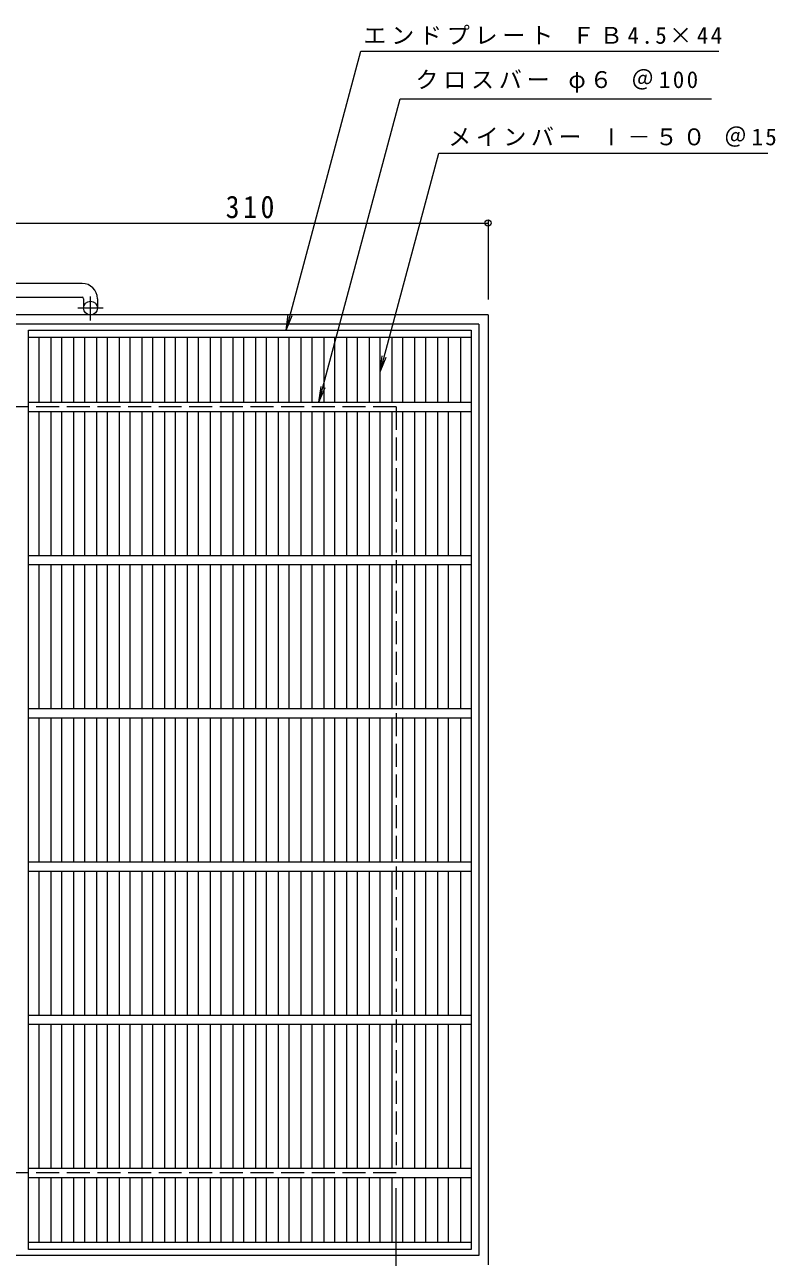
# Model space of a CAD drawing. Units: millimetres at full size, sheet at 1:5; details may follow other scales. Extents: x -791 to 880, y -685 to 672.
# Drawn here: x -456 to 34, y -132 to 672 of the extents above; entities that cross this region are included whole.
import ezdxf

# ---------------------------------------------------------------- set-up
doc = ezdxf.new("R2010")
doc.units = ezdxf.units.MM
doc.header["$LTSCALE"] = 5
doc.header["$PDMODE"] = 32
doc.header["$PDSIZE"] = 4
doc.linetypes.add('CHAIN1', pattern=[8, 5, -1, 1, -1])
doc.linetypes.add('DASHED3', pattern=[4, 3, -1])
for name, color, linetype, lineweight in [('E-1', 2, 'Continuous', 9), ('E-2', 3, 'Continuous', 9), ('E-4', 7, 'Continuous', 9), ('E-5', 7, 'Continuous', 9)]:
    doc.layers.add(name, color=color, linetype=linetype, lineweight=lineweight)
doc.styles.add('ＭＳ ゴシック', font='')
doc.styles.get('ＭＳ ゴシック').set_extended_font_data('MS Gothic')

msp = doc.modelspace()

# ---------------------------------------------------------------- linework, layer by layer
at = {"layer": 'E-1'}
for p, q in [((-418.847, 503.518), (-508.847, 503.518)), ((-508.847, 494.518), (-418.847, 494.518)), ((-417.847, 493.518), (-417.847, 487.419)), ((-408.847, 493.518), (-408.847, 487.419)), ((-153.847, 482.918), (-773.847, 482.918)), ((-153.847, 482.918), (-153.847, -137.082)), ((-159.847, 476.918), (-767.847, 476.918)), ((-159.847, 476.918), (-159.847, -131.082)), ((-159.847, -131.082), (-767.847, -131.082))]:
    msp.add_line(p, q, dxfattribs=at)
at = {"layer": 'E-1', "linetype": 'CHAIN1'}
for p, q in [((-413.347, 479.311), (-413.347, 494.909)), ((-405.184, 487.419), (-421.591, 487.419))]:
    msp.add_line(p, q, dxfattribs=at)
at = {"layer": 'E-1', "linetype": 'DASHED3'}
for p, q in [((-213.847, 422.919), (-713.847, 422.919)), ((-213.847, 422.919), (-213.847, -77.082)), ((-213.847, -77.082), (-713.847, -77.082))]:
    msp.add_line(p, q, dxfattribs=at)
at = {"layer": 'E-1'}
msp.add_circle((-413.348, 487.419), 4.5, dxfattribs=at)
for radius in [10, 1]:
    msp.add_arc((-418.847, 493.518), radius, 0, 90, dxfattribs=at)
at = {"layer": 'E-2'}
for p, q in [((-453.847, -127.082), (-453.847, 472.918)), ((-453.847, 472.918), (-164.847, 472.918)), ((-453.847, 468.418), (-164.847, 468.418)), ((-446.847, 425.917), (-446.847, 468.418)), ((-439.005, 425.917), (-439.005, 468.418)), ((-432.005, 425.917), (-432.005, 468.418)), ((-424.163, 425.917), (-424.163, 468.418)), ((-417.163, 425.917), (-417.163, 468.418)), ((-409.321, 425.917), (-409.321, 468.418)), ((-402.321, 425.917), (-402.321, 468.418)), ((-394.479, 425.917), (-394.479, 468.418)), ((-387.479, 425.917), (-387.479, 468.418)), ((-379.637, 425.917), (-379.637, 468.418)), ((-372.637, 425.917), (-372.637, 468.418)), ((-364.795, 425.917), (-364.795, 468.418)), ((-357.795, 425.917), (-357.795, 468.418)), ((-349.952, 425.917), (-349.952, 468.418)), ((-342.952, 425.917), (-342.952, 468.418)), ((-335.11, 425.917), (-335.11, 468.418)), ((-328.11, 425.917), (-328.11, 468.418)), ((-320.268, 425.917), (-320.268, 468.418)), ((-313.268, 425.917), (-313.268, 468.418)), ((-305.426, 425.917), (-305.426, 468.418)), ((-298.426, 425.917), (-298.426, 468.418)), ((-290.584, 425.917), (-290.584, 468.418)), ((-283.584, 425.917), (-283.584, 468.418)), ((-275.742, 425.917), (-275.742, 468.418)), ((-268.742, 425.917), (-268.742, 468.418)), ((-260.9, 425.917), (-260.9, 468.418)), ((-253.9, 425.917), (-253.9, 468.418)), ((-246.058, 425.917), (-246.058, 468.418)), ((-239.058, 425.917), (-239.058, 468.418)), ((-231.216, 425.917), (-231.216, 468.418)), ((-224.216, 425.917), (-224.216, 468.418)), ((-216.373, 425.917), (-216.373, 468.418)), ((-209.373, 425.917), (-209.373, 468.418)), ((-201.531, 425.917), (-201.531, 468.418)), ((-194.531, 425.917), (-194.531, 468.418)), ((-186.689, 425.917), (-186.689, 468.418)), ((-179.689, 425.917), (-179.689, 468.418)), ((-171.847, 468.418), (-171.847, 425.917)), ((-164.847, 472.918), (-164.847, -127.082)), ((-453.847, 425.917), (-164.847, 425.917)), ((-453.847, 419.917), (-164.847, 419.917)), ((-446.847, 325.917), (-446.847, 419.917)), ((-439.005, 325.917), (-439.005, 419.917)), ((-432.005, 325.917), (-432.005, 419.917)), ((-424.163, 325.917), (-424.163, 419.917)), ((-417.163, 325.917), (-417.163, 419.917)), ((-409.321, 325.917), (-409.321, 419.917)), ((-402.321, 325.917), (-402.321, 419.917)), ((-394.479, 325.917), (-394.479, 419.917)), ((-387.479, 325.917), (-387.479, 419.917)), ((-379.637, 325.917), (-379.637, 419.917)), ((-372.637, 325.917), (-372.637, 419.917)), ((-364.795, 325.917), (-364.795, 419.917)), ((-357.795, 325.917), (-357.795, 419.917)), ((-349.952, 325.917), (-349.952, 419.917)), ((-342.952, 325.917), (-342.952, 419.917)), ((-335.11, 325.917), (-335.11, 419.917)), ((-328.11, 325.917), (-328.11, 419.917)), ((-320.268, 325.917), (-320.268, 419.917)), ((-313.268, 325.917), (-313.268, 419.917)), ((-305.426, 325.917), (-305.426, 419.917)), ((-298.426, 325.917), (-298.426, 419.917)), ((-290.584, 325.917), (-290.584, 419.917)), ((-283.584, 325.917), (-283.584, 419.917)), ((-275.742, 325.917), (-275.742, 419.917)), ((-268.742, 325.917), (-268.742, 419.917)), ((-260.9, 325.917), (-260.9, 419.917)), ((-253.9, 325.917), (-253.9, 419.917)), ((-246.058, 325.917), (-246.058, 419.917)), ((-239.058, 325.917), (-239.058, 419.917)), ((-231.216, 325.917), (-231.216, 419.917)), ((-224.216, 325.917), (-224.216, 419.917)), ((-216.373, 325.917), (-216.373, 419.917)), ((-209.373, 325.917), (-209.373, 419.917)), ((-201.531, 325.917), (-201.531, 419.917)), ((-194.531, 325.917), (-194.531, 419.917)), ((-186.689, 325.917), (-186.689, 419.917)), ((-179.689, 325.917), (-179.689, 419.917)), ((-171.847, 419.917), (-171.847, 325.917)), ((-453.847, 325.917), (-164.847, 325.917)), ((-453.847, 319.917), (-164.847, 319.917)), ((-446.847, 225.917), (-446.847, 319.917)), ((-439.005, 225.917), (-439.005, 319.917)), ((-432.005, 225.917), (-432.005, 319.917)), ((-424.163, 225.917), (-424.163, 319.917)), ((-417.163, 225.917), (-417.163, 319.917)), ((-409.321, 225.917), (-409.321, 319.917)), ((-402.321, 225.917), (-402.321, 319.917)), ((-394.479, 225.917), (-394.479, 319.917)), ((-387.479, 225.917), (-387.479, 319.917)), ((-379.637, 225.917), (-379.637, 319.917)), ((-372.637, 225.917), (-372.637, 319.917)), ((-364.795, 225.917), (-364.795, 319.917)), ((-357.795, 225.917), (-357.795, 319.917)), ((-349.952, 225.917), (-349.952, 319.917)), ((-342.952, 225.917), (-342.952, 319.917)), ((-335.11, 225.917), (-335.11, 319.917)), ((-328.11, 225.917), (-328.11, 319.917)), ((-320.268, 225.917), (-320.268, 319.917)), ((-313.268, 225.917), (-313.268, 319.917)), ((-305.426, 225.917), (-305.426, 319.917)), ((-298.426, 225.917), (-298.426, 319.917)), ((-290.584, 225.917), (-290.584, 319.917)), ((-283.584, 225.917), (-283.584, 319.917)), ((-275.742, 225.917), (-275.742, 319.917)), ((-268.742, 225.917), (-268.742, 319.917)), ((-260.9, 225.917), (-260.9, 319.917)), ((-253.9, 225.917), (-253.9, 319.917)), ((-246.058, 225.917), (-246.058, 319.917)), ((-239.058, 225.917), (-239.058, 319.917)), ((-231.216, 225.917), (-231.216, 319.917)), ((-224.216, 225.917), (-224.216, 319.917)), ((-216.373, 225.917), (-216.373, 319.917)), ((-209.373, 225.917), (-209.373, 319.917)), ((-201.531, 225.917), (-201.531, 319.917)), ((-194.531, 225.917), (-194.531, 319.917)), ((-186.689, 225.917), (-186.689, 319.917)), ((-179.689, 225.917), (-179.689, 319.917)), ((-171.847, 319.917), (-171.847, 225.917)), ((-453.847, 225.917), (-164.847, 225.917)), ((-453.847, 219.917), (-164.847, 219.917)), ((-446.847, 125.917), (-446.847, 219.917)), ((-439.005, 125.917), (-439.005, 219.917)), ((-432.005, 125.917), (-432.005, 219.917)), ((-424.163, 125.917), (-424.163, 219.917)), ((-417.163, 125.917), (-417.163, 219.917)), ((-409.321, 125.917), (-409.321, 219.917)), ((-402.321, 125.917), (-402.321, 219.917)), ((-394.479, 125.917), (-394.479, 219.917)), ((-387.479, 125.917), (-387.479, 219.917)), ((-379.637, 125.917), (-379.637, 219.917)), ((-372.637, 125.917), (-372.637, 219.917)), ((-364.795, 125.917), (-364.795, 219.917)), ((-357.795, 125.917), (-357.795, 219.917)), ((-349.952, 125.917), (-349.952, 219.917)), ((-342.952, 125.917), (-342.952, 219.917)), ((-335.11, 125.917), (-335.11, 219.917)), ((-328.11, 125.917), (-328.11, 219.917)), ((-320.268, 125.917), (-320.268, 219.917)), ((-313.268, 125.917), (-313.268, 219.917)), ((-305.426, 125.917), (-305.426, 219.917)), ((-298.426, 125.917), (-298.426, 219.917)), ((-290.584, 125.917), (-290.584, 219.917)), ((-283.584, 125.917), (-283.584, 219.917)), ((-275.742, 125.917), (-275.742, 219.917)), ((-268.742, 125.917), (-268.742, 219.917)), ((-260.9, 125.917), (-260.9, 219.917)), ((-253.9, 125.917), (-253.9, 219.917)), ((-246.058, 125.917), (-246.058, 219.917)), ((-239.058, 125.917), (-239.058, 219.917)), ((-231.216, 125.917), (-231.216, 219.917)), ((-224.216, 125.917), (-224.216, 219.917)), ((-216.373, 125.917), (-216.373, 219.917)), ((-209.373, 125.917), (-209.373, 219.917)), ((-201.531, 125.917), (-201.531, 219.917)), ((-194.531, 125.917), (-194.531, 219.917)), ((-186.689, 125.917), (-186.689, 219.917)), ((-179.689, 125.917), (-179.689, 219.917)), ((-171.847, 219.917), (-171.847, 125.917)), ((-453.847, 125.917), (-164.847, 125.917)), ((-453.847, 119.917), (-164.847, 119.917)), ((-446.847, 25.917), (-446.847, 119.917)), ((-439.005, 25.917), (-439.005, 119.917)), ((-432.005, 25.917), (-432.005, 119.917)), ((-424.163, 25.917), (-424.163, 119.917)), ((-417.163, 25.917), (-417.163, 119.917)), ((-409.321, 25.917), (-409.321, 119.917)), ((-402.321, 25.917), (-402.321, 119.917)), ((-394.479, 25.917), (-394.479, 119.917)), ((-387.479, 25.917), (-387.479, 119.917)), ((-379.637, 25.917), (-379.637, 119.917)), ((-372.637, 25.917), (-372.637, 119.917)), ((-364.795, 25.917), (-364.795, 119.917)), ((-357.795, 25.917), (-357.795, 119.917)), ((-349.952, 25.917), (-349.952, 119.917)), ((-342.952, 25.917), (-342.952, 119.917)), ((-335.11, 25.917), (-335.11, 119.917)), ((-328.11, 25.917), (-328.11, 119.917)), ((-320.268, 25.917), (-320.268, 119.917)), ((-313.268, 25.917), (-313.268, 119.917)), ((-305.426, 25.917), (-305.426, 119.917)), ((-298.426, 25.917), (-298.426, 119.917)), ((-290.584, 25.917), (-290.584, 119.917)), ((-283.584, 25.917), (-283.584, 119.917)), ((-275.742, 25.917), (-275.742, 119.917)), ((-268.742, 25.917), (-268.742, 119.917)), ((-260.9, 25.917), (-260.9, 119.917)), ((-253.9, 25.917), (-253.9, 119.917)), ((-246.058, 25.917), (-246.058, 119.917)), ((-239.058, 25.917), (-239.058, 119.917)), ((-231.216, 25.917), (-231.216, 119.917)), ((-224.216, 25.917), (-224.216, 119.917)), ((-216.373, 25.917), (-216.373, 119.917)), ((-209.373, 25.917), (-209.373, 119.917)), ((-201.531, 25.917), (-201.531, 119.917)), ((-194.531, 25.917), (-194.531, 119.917)), ((-186.689, 25.917), (-186.689, 119.917)), ((-179.689, 25.917), (-179.689, 119.917)), ((-171.847, 119.917), (-171.847, 25.917)), ((-453.847, 25.917), (-164.847, 25.917)), ((-453.847, 19.917), (-164.847, 19.917)), ((-446.847, -74.083), (-446.847, 19.917)), ((-439.005, -74.083), (-439.005, 19.917)), ((-432.005, -74.083), (-432.005, 19.917)), ((-424.163, -74.083), (-424.163, 19.917)), ((-417.163, -74.083), (-417.163, 19.917)), ((-409.321, -74.083), (-409.321, 19.917)), ((-402.321, -74.083), (-402.321, 19.917)), ((-394.479, -74.083), (-394.479, 19.917)), ((-387.479, -74.083), (-387.479, 19.917)), ((-379.637, -74.083), (-379.637, 19.917)), ((-372.637, -74.083), (-372.637, 19.917)), ((-364.795, -74.083), (-364.795, 19.917)), ((-357.795, -74.083), (-357.795, 19.917)), ((-349.952, -74.083), (-349.952, 19.917)), ((-342.952, -74.083), (-342.952, 19.917)), ((-335.11, -74.083), (-335.11, 19.917)), ((-328.11, -74.083), (-328.11, 19.917)), ((-320.268, -74.083), (-320.268, 19.917)), ((-313.268, -74.083), (-313.268, 19.917)), ((-305.426, -74.083), (-305.426, 19.917)), ((-298.426, -74.083), (-298.426, 19.917)), ((-290.584, -74.083), (-290.584, 19.917)), ((-283.584, -74.083), (-283.584, 19.917)), ((-275.742, -74.083), (-275.742, 19.917)), ((-268.742, -74.083), (-268.742, 19.917)), ((-260.9, -74.083), (-260.9, 19.917)), ((-253.9, -74.083), (-253.9, 19.917)), ((-246.058, -74.083), (-246.058, 19.917)), ((-239.058, -74.083), (-239.058, 19.917)), ((-231.216, -74.083), (-231.216, 19.917)), ((-224.216, -74.083), (-224.216, 19.917)), ((-216.373, -74.083), (-216.373, 19.917)), ((-209.373, -74.083), (-209.373, 19.917)), ((-201.531, -74.083), (-201.531, 19.917)), ((-194.531, -74.083), (-194.531, 19.917)), ((-186.689, -74.083), (-186.689, 19.917)), ((-179.689, -74.083), (-179.689, 19.917)), ((-171.847, 19.917), (-171.847, -74.083)), ((-453.847, -74.083), (-164.847, -74.083)), ((-453.847, -80.083), (-164.847, -80.083)), ((-446.847, -122.582), (-446.847, -80.083)), ((-439.005, -122.582), (-439.005, -80.083)), ((-432.005, -122.582), (-432.005, -80.083)), ((-424.163, -122.582), (-424.163, -80.083)), ((-417.163, -122.582), (-417.163, -80.083)), ((-409.321, -122.582), (-409.321, -80.083)), ((-402.321, -122.582), (-402.321, -80.083)), ((-394.479, -122.582), (-394.479, -80.083)), ((-387.479, -122.582), (-387.479, -80.083)), ((-379.637, -122.582), (-379.637, -80.083)), ((-372.637, -122.582), (-372.637, -80.083)), ((-364.795, -122.582), (-364.795, -80.083)), ((-357.795, -122.582), (-357.795, -80.083)), ((-349.952, -122.582), (-349.952, -80.083)), ((-342.952, -122.582), (-342.952, -80.083)), ((-335.11, -122.582), (-335.11, -80.083)), ((-328.11, -122.582), (-328.11, -80.083)), ((-320.268, -122.582), (-320.268, -80.083)), ((-313.268, -122.582), (-313.268, -80.083)), ((-305.426, -122.582), (-305.426, -80.083)), ((-298.426, -122.582), (-298.426, -80.083)), ((-290.584, -122.582), (-290.584, -80.083)), ((-283.584, -122.582), (-283.584, -80.083)), ((-275.742, -122.582), (-275.742, -80.083)), ((-268.742, -122.582), (-268.742, -80.083)), ((-260.9, -122.582), (-260.9, -80.083)), ((-253.9, -122.582), (-253.9, -80.083)), ((-246.058, -122.582), (-246.058, -80.083)), ((-239.058, -122.582), (-239.058, -80.083)), ((-231.216, -122.582), (-231.216, -80.083)), ((-224.216, -122.582), (-224.216, -80.083)), ((-216.373, -122.582), (-216.373, -80.083)), ((-209.373, -122.582), (-209.373, -80.083)), ((-201.531, -122.582), (-201.531, -80.083)), ((-194.531, -122.582), (-194.531, -80.083)), ((-186.689, -122.582), (-186.689, -80.083)), ((-179.689, -122.582), (-179.689, -80.083)), ((-171.847, -80.083), (-171.847, -122.582)), ((-164.847, -122.582), (-453.847, -122.582)), ((-164.847, -127.082), (-453.847, -127.082))]:
    msp.add_line(p, q, dxfattribs=at)
at = {"layer": 'E-4'}
for p, q in [((-463.847, 542.918), (-153.847, 542.918)), ((-153.847, 544.418), (-153.847, 492.918)), ((-213.847, -198.582), (-213.847, -87.082))]:
    msp.add_line(p, q, dxfattribs=at)
msp.add_point((-153.847, 542.918), dxfattribs=at)
at = {"layer": 'E-5'}
for p, q in [((-264.215, 425.918), (-211.167, 623.896)), ((-211.167, 623.896), (-7.832, 623.896)), ((-224.216, 445.801), (-185.985, 588.48)), ((-185.985, 588.48), (28.927, 588.48)), ((-285.627, 472.918), (-284.268, 483.245)), ((-285.627, 472.918), (-281.641, 482.542)), ((-224.216, 445.801), (-222.856, 456.128)), ((-224.216, 445.801), (-220.229, 455.425)), ((-264.215, 425.918), (-262.856, 436.246)), ((-264.215, 425.918), (-260.229, 435.542))]:
    msp.add_line(p, q, dxfattribs=at)
msp.add_lwpolyline([(-285.627, 472.918), (-236.799, 655.147), (-3.173, 655.147)], dxfattribs=at)

# ---------------------------------------------------------------- texts
at = {"layer": 'E-4', "color": 2, "insert": (-325.097, 545.918), "char_height": 14.66, "attachment_point": 7, "style": 'ＭＳ ゴシック'}
msp.add_mtext('\\T1.27;\\W0.9;310', dxfattribs=at)
at = {"layer": 'E-5', "char_height": 11, "attachment_point": 7, "style": 'ＭＳ ゴシック'}
for s, insert in [('\\T1.21;エンドプレート\\~ＦＢ4.5×44', (-235.21, 659.313)), ('\\T1.21;クロスバー\\~φ６\\~＠100', (-201.217, 628.063)), ('\\T1.2;メインバー\\~Ⅰ－５０\\~＠15', (-179.823, 592.646))]:
    msp.add_mtext(s, dxfattribs=dict(at, insert=insert))

doc.saveas('drawing.dxf')
